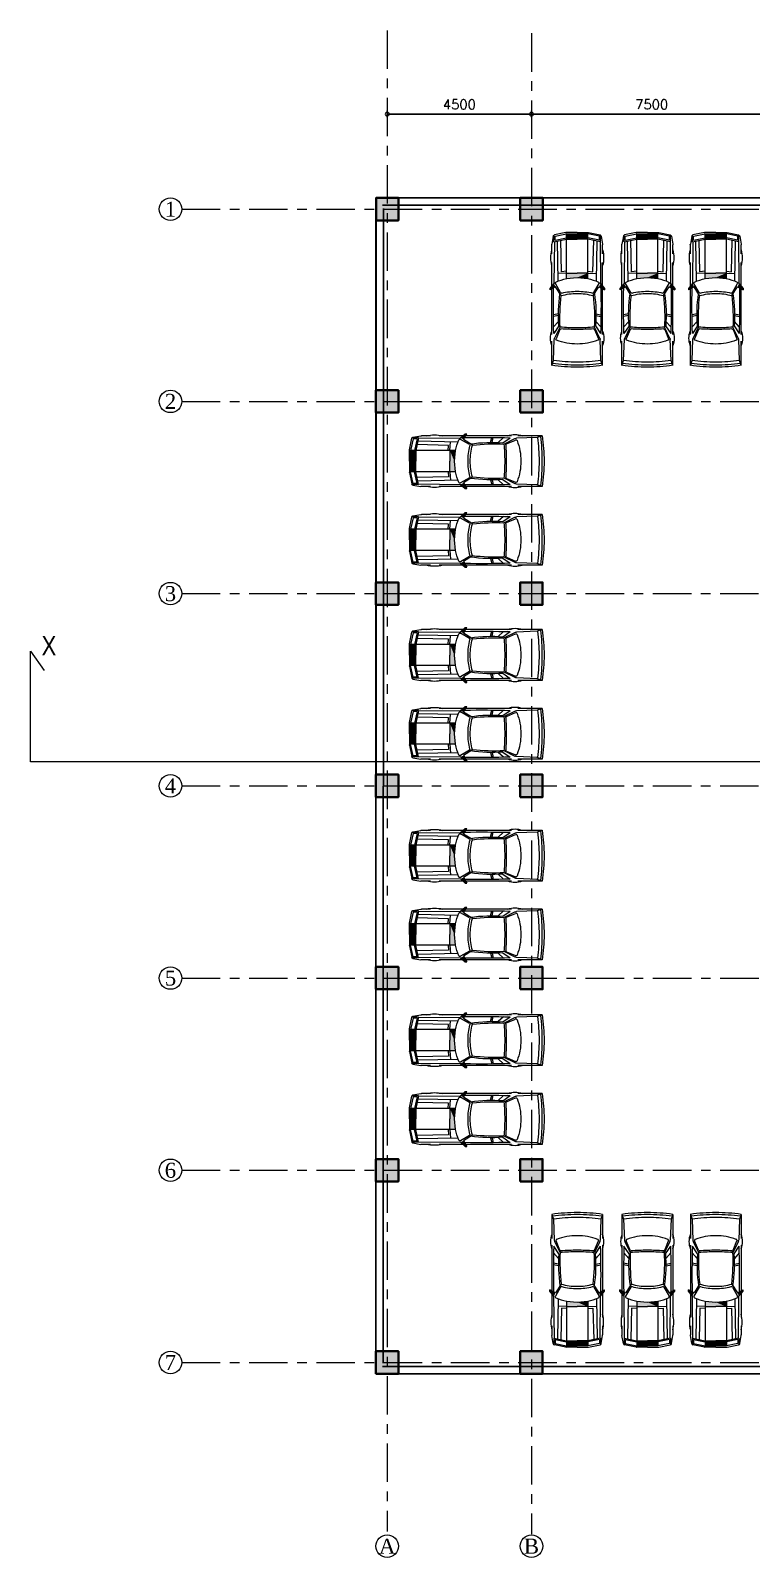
# Model space of a CAD drawing. Header units: millimetres. Extents: x 24487468 to 24959437, y -333213 to 842934.
# Drawn here: x 24705239 to 24727730, y -86769 to -39108 of the extents above; entities that cross this region are included whole.
import ezdxf
from ezdxf.enums import TextEntityAlignment as Align

# ---------------------------------------------------------------- set-up
doc = ezdxf.new("R2010")
doc.units = ezdxf.units.MM
doc.header["$MEASUREMENT"] = 0
doc.header["$PDMODE"] = 3
for name, pattern in [('ACAD_ISO10W100', [18.5, 12, -3, 0.5, -3]), ('BORDERX2', [3.5, 1, -0.5, 1, -0.5, 0, -0.5]), ('Centreline', [21, 12, -3, 3, -3])]:
    doc.linetypes.add(name, pattern=pattern)
doc.layers.get('0').update_dxf_attribs({"lineweight": 5})
for name, color, linetype, lineweight in [('A 0.13furniture', 30, 'Continuous', 0), ('CENLINE', 220, 'ACAD_ISO10W100', 5), ('COLUMN', 12, 'Continuous', 40), ('DIM', 183, 'Continuous', 5), ('GRID', 205, 'BORDERX2', 5), ('HACTH', 8, 'Continuous', 0), ('p1 plan grid lck', 6, 'Continuous', 5), ('text', 7, 'Continuous', 15), ('Wall1', 37, 'Continuous', 30)]:
    doc.layers.add(name, color=color, linetype=linetype, lineweight=lineweight)
doc.layers.add('A-BTEXT', color=57, linetype='Continuous')
doc.styles.add('arial', font='times.ttf')
doc.styles.add('ATTR', font='romans.shx', dxfattribs={"width": 0.8, "height": 0.48})
doc.styles.add('ROMANS', font='romans__.ttf')
doc.dimstyles.new('DIM100', dxfattribs={"dimtxt": 300, "dimasz": 250, "dimexe": 100, "dimexo": 100, "dimgap": 150, "dimtad": 1, "dimdec": 0, "dimrnd": 5, "dimzin": 0, "dimdsep": 46, "dimtxsty": 'ROMANS', "dimblk": 'DOTSMALL', "dimcen": 0.09, "dimclrd": 256, "dimclre": 256, "dimclrt": 7, "dimadec": 0, "dimazin": 0, "dimtfac": 1, "dimtdec": 0, "dimtix": 1, "dimtofl": 0, "dimtmove": 1, "dimatfit": 3, "dimfxl": 100, "dimfxlon": 1, "dimtolj": 1, "dimtzin": 0, "dimarcsym": 0})

# ---------------------------------------------------------------- blocks, each defined once
blk = doc.blocks.new('column 350')
at = {"layer": 'COLUMN', "ltscale": 100}
h = blk.add_hatch(color=256, dxfattribs=at)
h.dxf.hatch_style = 1
h.paths.add_polyline_path([(1327.5, 1037.5), (627.5, 1037.5), (627.5, 337.5), (1327.5, 337.5)])
blk.add_lwpolyline([(627.5, 1037.5), (1327.5, 1037.5), (1327.5, 337.5), (627.5, 337.5)], close=True, dxfattribs=at)
blk = doc.blocks.new('grid letter-flat-4-flat-1')
at = {"layer": 'GRID', "linetype": 'Continuous'}
blk.add_circle((0, 374.75), 281.25, dxfattribs=at)
blk = doc.blocks.new('Sports Car B PV')
at = {"layer": 'A 0.13furniture', "linetype": 'Continuous'}
for p, q in [((-165.7, 31.7), (-159.6, 29.6)), ((-165.7, 31.7), (-135.5, 31.7)), ((-159.6, 29.6), (-133.6, 28.6)), ((-121, 21.6), (-132.6, 26.4)), ((-132, 28.2), (-118.1, 21.4)), ((-127.2, 31.7), (-70.3, 31.7)), ((-116.5, 22.8), (-125.9, 29.2)), ((-117.5, 29.4), (-110.8, 23.2)), ((-103.4, 23.4), (-104.7, 29.6)), ((-101.3, 23.4), (-102.7, 29.6)), ((-78.6, 20.1), (-67.7, 27.1)), ((-74.8, 20.7), (-63.7, 27.2)), ((-67.7, 27.1), (-71.6, 34.2)), ((-69.7, 34.2), (-71.6, 34.2)), ((-63.6, 29), (-69.7, 34.2)), ((-66.8, 31.7), (-37.1, 31.7)), ((-11.2, 28.5), (-63.6, 29)), ((-60.6, 23.9), (-10.4, 24.8)), ((-50.5, 13.2), (-51.2, 24.1)), ((-48.8, 19.7), (-9.6, 20.6)), ((-48.2, 13.2), (-48.8, 19.7)), ((-26.5, 31.7), (-15.2, 31.7)), ((-4.4, 30), (-14.4, 31.7)), ((-11.3, 29), (-8, 13.2)), ((-11.3, 29), (-3, 29)), ((-9.6, 27.7), (-6.5, 13.2)), ((-9.6, 27.7), (-4.6, 27.7)), ((-4.6, 27.7), (-1.5, 13.2)), ((0, 14.1), (-2.9, 28.5)), ((-57.4, 13.2), (-1.5, 13.2)), ((-56.1, 0), (-57.4, 13.2)), ((-57.4, -13.2), (-56.1, 0)), ((-50.5, 13.2), (-50.5, 0)), ((-50.5, -13.2), (-50.5, 0)), ((-8, 13.2), (-8, 0)), ((-8, -13.2), (-8, 0)), ((-6.5, 13.2), (-6.5, 0)), ((-6.5, 9.9), (-1.5, 9.9)), ((-6.5, 6.6), (-1.5, 6.6)), ((-6.5, 3.3), (-1.5, 3.3)), ((-6.5, -13.2), (-6.5, 0)), ((-6.5, 0), (-1.5, 0)), ((-4.8, 13.2), (-4.8, 0)), ((-4.8, -13.2), (-4.8, 0)), ((-3.1, 13.2), (-3.1, 0)), ((-3.1, -13.2), (-3.1, 0)), ((-1.5, 13.2), (-1.5, 0)), ((-1.5, -13.2), (-1.5, 0)), ((0, 0), (0, 13.7)), ((0, 0), (0, -13.7)), ((-57.4, -13.2), (-1.5, -13.2)), ((-50.5, -13.2), (-51.2, -24.1)), ((-48.2, -13.2), (-48.8, -19.7)), ((-11.3, -29), (-8, -13.2)), ((-9.6, -27.7), (-6.5, -13.2)), ((-6.5, -3.3), (-1.5, -3.3)), ((-6.5, -6.6), (-1.5, -6.6)), ((-6.5, -9.9), (-1.5, -9.9)), ((-4.6, -27.7), (-1.5, -13.2)), ((0, -14.1), (-2.9, -28.5)), ((-165.7, -31.7), (-159.6, -29.6)), ((-165.7, -31.7), (-135.5, -31.7)), ((-159.6, -29.6), (-133.6, -28.6)), ((-121, -21.6), (-132.6, -26.4)), ((-132, -28.2), (-118.1, -21.4)), ((-127.2, -31.7), (-70.3, -31.7)), ((-116.5, -22.8), (-125.9, -29.2)), ((-117.5, -29.4), (-110.8, -23.2)), ((-103.4, -23.4), (-104.7, -29.6)), ((-101.3, -23.4), (-102.7, -29.6)), ((-78.6, -20.1), (-67.7, -27.1)), ((-74.8, -20.7), (-63.7, -27.2)), ((-67.7, -27.1), (-71.6, -34.2)), ((-69.7, -34.2), (-71.6, -34.2)), ((-63.6, -29), (-69.7, -34.2)), ((-66.8, -31.7), (-37.1, -31.7)), ((-11.2, -28.5), (-63.6, -29)), ((-60.6, -23.9), (-10.4, -24.8)), ((-48.8, -19.7), (-9.6, -20.6)), ((-26.5, -31.7), (-15.2, -31.7)), ((-4.4, -30), (-14.4, -31.7)), ((-11.3, -29), (-3, -29)), ((-9.6, -27.7), (-4.6, -27.7))]:
    blk.add_line(p, q, dxfattribs=at)
for centre, radius, start, end in [((48.4, 0), 216.4, 171.5672, 180), ((86.5, 0), 251.9, 172.9338, 180), ((43, 0), 204.8, 171.6755, 180), ((-131.8, 8.1), 25.3, 69.2613, 110.7387), ((-66.4, 0), 72.7, 159.3311, 180), ((-133.2, 25.2), 1.32, 67.3717, 159.3311), ((-133.7, 24.5), 4.08, 63.9223, 87.6778), ((-90.5, -1320.7), 1350.4, 89.0862, 91.5015), ((-121.5, 20.3), 1.32, 356.018, 67.3717), ((170.7, 0), 291.6, 176.018, 180), ((138.5, 0), 257.4, 175.2345, 180), ((-107, -235.2), 256.8, 83.6568, 92.4781), ((-102.7, -159.4), 182.8, 81.7391, 94.3382), ((-150.2, 0), 74.3, 360, 15.6527), ((-74.1, 19.5), 1.38, 120.3986, 193.4983), ((-155.3, 0), 82.1, 360, 13.4983), ((-63, 26), 1.38, 23.7677, 120.3986), ((-122, 0), 65.9, 11.5129, 23.7677), ((-31.3, -9.5), 42.4, 76.4679, 103.5321), ((-15.2, 27.1), 4.66, 80.4445, 90), ((-4.7, 28.2), 1.83, 11.0781, 80.4445), ((48.4, 0), 216.4, 180, 188.4328), ((86.5, 0), 251.9, 180, 187.0662), ((43, 0), 204.8, 180, 188.3245), ((-66.4, 0), 72.7, 180, 200.6689), ((170.7, 0), 291.6, 180, 183.982), ((138.5, 0), 257.4, 180, 184.7655), ((-2.3, 13.7), 2.25, 360, 11.0781), ((-150.2, 0), 74.3, 344.3473, 360), ((-155.3, 0), 82.1, 346.5017, 360), ((-122, 0), 65.9, 336.2323, 348.4871), ((-2.3, -13.7), 2.25, 348.9219, 360), ((-131.8, -8.1), 25.3, 249.2613, 290.7387), ((-133.2, -25.2), 1.32, 200.6689, 292.6283), ((-133.7, -24.5), 4.08, 272.3222, 296.0777), ((-90.5, 1320.7), 1350.4, 268.4985, 270.9138), ((-121.5, -20.3), 1.32, 292.6283, 3.982), ((-107, 235.2), 256.8, 267.5218, 276.3432), ((-102.7, 159.4), 182.8, 265.6618, 278.2609), ((-74.1, -19.5), 1.38, 166.5017, 239.6014), ((-63, -26), 1.38, 239.6014, 336.2323), ((-31.3, 9.5), 42.4, 256.4679, 283.5321), ((-15.2, -27.1), 4.66, 270, 279.5555), ((-4.7, -28.2), 1.83, 279.5555, 348.9219)]:
    blk.add_arc(centre, radius, start, end, dxfattribs=at)
for points in [[(-67.7, 27.1), (-63.6, 29), (-71.6, 34.2), (-69.7, 34.2)], [(-57.4, -13.2), (-56.1, 0), (-50.5, -13.2), (-50.5, 13.2)], [(-56.1, 0), (-57.4, 13.2), (-50.5, 13.2)], [(-67.7, -27.1), (-63.6, -29), (-71.6, -34.2), (-69.7, -34.2)]]:
    blk.add_solid(points, dxfattribs=at)
at = {"layer": 'A 0.13furniture', "style": 'ATTR', "width": 0.8, "flags": 9}
blk.add_attdef('ESTCODE', (0, 0), '', height=0.0355, dxfattribs=at)
blk = doc.blocks.new('SEC')
at = {"layer": 'HACTH', "ltscale": 100}
for points in [[(-25663, 0), (-60348, 0), (-60348, 3449), (-59923, 2854)], [(-34685, 0), (0, 0), (0, 3449), (-425, 2854)]]:
    blk.add_lwpolyline(points, dxfattribs=at)
at = {"layer": 'text', "linetype": 'Continuous', "ltscale": 30, "char_height": 600, "width": 21041.4, "attachment_point": 5, "style": 'arial'}
for s, insert in [('{\\fTechnic|b0|i0|c2|p2;X}', (-59774, 3623)), ("{\\fTechnic|b0|i0|c2|p2;X'}", (-606, 3623))]:
    blk.add_mtext(s, dxfattribs=dict(at, insert=insert))
blk = doc.blocks.new('_DotSmall')
at = {"color": 0, "linetype": 'ByBlock', "const_width": 0.5}
blk.add_lwpolyline([(-0.0625, 0, 1), (0.0625, 0, 1)], format="xyb", close=True, dxfattribs=at)
blk = doc.blocks.new('*D186')
at = {"layer": 'Defpoints', "color": 0, "ltscale": 100, "transparency": 16777216}
for p in [(24720868, -41717), (24716368, -44333), (24720868, -44333)]:
    blk.add_point(p, dxfattribs=at)
at = {"layer": 'DIM', "lineweight": -2, "ltscale": 100, "transparency": 16777216}
for p, q in [((24716368, -41817), (24716368, -41617)), ((24716368, -41717), (24720868, -41717)), ((24720868, -41817), (24720868, -41617))]:
    blk.add_line(p, q, dxfattribs=at)
at = {"layer": 'DIM', "lineweight": -2, "ltscale": 100, "transparency": 16777216, "xscale": 250, "yscale": 250, "zscale": 250, "rotation": 180}
blk.add_blockref('_DotSmall', (24716368, -41717), dxfattribs=at)
at = {"layer": 'DIM', "lineweight": -2, "ltscale": 100, "transparency": 16777216, "xscale": 250, "yscale": 250, "zscale": 250}
blk.add_blockref('_DotSmall', (24720868, -41717), dxfattribs=at)
at = {"layer": 'DIM', "color": 7, "ltscale": 100, "transparency": 16777216, "insert": (24718618, -41415), "char_height": 300, "attachment_point": 5, "style": 'ROMANS'}
blk.add_mtext('\\A1;4500', dxfattribs=at)
blk = doc.blocks.new('*D187')
at = {"layer": 'Defpoints', "color": 0, "ltscale": 100, "transparency": 16777216}
for p in [(24728368, -41717), (24720868, -44333), (24728368, -44333)]:
    blk.add_point(p, dxfattribs=at)
at = {"layer": 'DIM', "lineweight": -2, "ltscale": 100, "transparency": 16777216}
for p, q in [((24720868, -41817), (24720868, -41617)), ((24720868, -41717), (24728368, -41717)), ((24728368, -41817), (24728368, -41617))]:
    blk.add_line(p, q, dxfattribs=at)
at = {"layer": 'DIM', "lineweight": -2, "ltscale": 100, "transparency": 16777216, "xscale": 250, "yscale": 250, "zscale": 250, "rotation": 180}
blk.add_blockref('_DotSmall', (24720868, -41717), dxfattribs=at)
at = {"layer": 'DIM', "lineweight": -2, "ltscale": 100, "transparency": 16777216, "xscale": 250, "yscale": 250, "zscale": 250}
blk.add_blockref('_DotSmall', (24728368, -41717), dxfattribs=at)
at = {"layer": 'DIM', "color": 7, "ltscale": 100, "transparency": 16777216, "insert": (24724618, -41415), "char_height": 300, "attachment_point": 5, "style": 'ROMANS'}
blk.add_mtext('\\A1;7500', dxfattribs=at)

msp = doc.modelspace()

# ---------------------------------------------------------------- linework, layer by layer
at = {"ltscale": 100}
msp.add_lwpolyline([(24716015.7, -44333.3), (24755715.7, -44333.3), (24755715.7, -81033.3), (24716015.7, -81033.3)], close=True, dxfattribs=at)
at = {"layer": 'Defpoints', "ltscale": 100}
msp.add_lwpolyline([(24716015.7, -44333.3), (24755715.7, -44333.3), (24755715.7, -81033.3), (24716015.7, -81033.3)], close=True, dxfattribs=at)
at = {"layer": 'p1 plan grid lck', "linetype": 'Centreline', "ltscale": 100}
for p, q in [((24716366.2, -39107.9), (24716366.2, -85954.9)), ((24720866.2, -39192.8), (24720866.2, -86039.9)), ((24709955.9, -44683.3), (24762145.6, -44683.3)), ((24709955.9, -50683.3), (24762145.6, -50683.3)), ((24709954.8, -56683.3), (24762144.6, -56683.3)), ((24709954.3, -62683.3), (24762144, -62683.3)), ((24709955.9, -68683.3), (24762145.6, -68683.3)), ((24709955.9, -74683.3), (24762144, -74683.3)), ((24709955.9, -80683.3), (24762144, -80683.3))]:
    msp.add_line(p, q, dxfattribs=at)
at = {"layer": 'Wall1', "ltscale": 100}
for p, q in [((24716013.6, -80933.3), (24716016.7, -44433.3)), ((24716221.7, -44563.3), (24755741.7, -44563.3)), ((24716243.6, -80703.3), (24716246.7, -44663.3)), ((24755511.7, -80803.3), (24716218.6, -80803.3)), ((24755741.7, -81033.3), (24716715.1, -81033.3))]:
    msp.add_line(p, q, dxfattribs=at)

# ---------------------------------------------------------------- block references
at = {"layer": 'A 0.13furniture', "yscale": 24.99988079127888, "zscale": 24.99988079127888}
for p, xscale, rotation in [((24722293.9, -45416), -24.99988079127888, 270.0000000000019), ((24724483.1, -45416), -24.99988079127888, 270.0000000000019), ((24726616.4, -45416), -24.99988079127888, 270.0000000000019), ((24722293.9, -80202.6), 24.99988079127888, 269.9999999999981), ((24724483.1, -80202.6), 24.99988079127888, 269.9999999999981), ((24726616.4, -80202.6), 24.99988079127888, 269.9999999999981)]:
    msp.add_blockref('Sports Car B PV', p, dxfattribs=dict(at, xscale=xscale, rotation=rotation))
at = {"layer": 'A 0.13furniture', "xscale": -24.99988079127888, "yscale": 24.99988079127888, "zscale": 24.99988079127888}
for p in [(24717058.7, -52548.9), (24717058.7, -55006.7), (24717058.7, -58599.9), (24717058.7, -61057.7), (24717058.7, -64865.4), (24717058.7, -67323.2), (24717058.7, -70623.9), (24717058.7, -73081.7)]:
    msp.add_blockref('Sports Car B PV', p, dxfattribs=at)
at = {"layer": 'CENLINE'}
ref = msp.add_blockref('grid letter-flat-4-flat-1', (24709604.4, -45151.5), dxfattribs=dict(at, xscale=1.25, yscale=1.25, zscale=25.4))
ref.add_attrib('GRID_LETTER', '1', dxfattribs={"layer": 'A-BTEXT', "linetype": 'Continuous', "height": 468.7, "style": 'arial'}).set_placement((24709604.4, -44682.7), align=Align.MIDDLE_CENTER)
ref = msp.add_blockref('grid letter-flat-4-flat-1', (24709604.4, -51151.5), dxfattribs=dict(at, xscale=1.25, yscale=1.25, zscale=25.4))
ref.add_attrib('GRID_LETTER', '2', dxfattribs={"layer": 'A-BTEXT', "linetype": 'Continuous', "height": 468.7, "style": 'arial'}).set_placement((24709604.4, -50682.7), align=Align.MIDDLE_CENTER)
ref = msp.add_blockref('grid letter-flat-4-flat-1', (24709603.3, -57151.5), dxfattribs=dict(at, xscale=1.25, yscale=1.25, zscale=25.4))
ref.add_attrib('GRID_LETTER', '3', dxfattribs={"layer": 'A-BTEXT', "linetype": 'Continuous', "height": 468.7, "style": 'arial'}).set_placement((24709603.3, -56682.7), align=Align.MIDDLE_CENTER)
ref = msp.add_blockref('grid letter-flat-4-flat-1', (24709602.8, -63151.5), dxfattribs=dict(at, xscale=1.25, yscale=1.25, zscale=25.4))
ref.add_attrib('GRID_LETTER', '4', dxfattribs={"layer": 'A-BTEXT', "linetype": 'Continuous', "height": 468.7, "style": 'arial'}).set_placement((24709602.8, -62682.7), align=Align.MIDDLE_CENTER)
ref = msp.add_blockref('grid letter-flat-4-flat-1', (24709604.4, -69151.5), dxfattribs=dict(at, xscale=1.25, yscale=1.25, zscale=25.4))
ref.add_attrib('GRID_LETTER', '5', dxfattribs={"layer": 'A-BTEXT', "linetype": 'Continuous', "height": 468.7, "style": 'arial'}).set_placement((24709604.4, -68682.7), align=Align.MIDDLE_CENTER)
ref = msp.add_blockref('grid letter-flat-4-flat-1', (24709602.8, -75151.5), dxfattribs=dict(at, xscale=1.25, yscale=1.25, zscale=25.4))
ref.add_attrib('GRID_LETTER', '6', dxfattribs={"layer": 'A-BTEXT', "linetype": 'Continuous', "height": 468.7, "style": 'arial'}).set_placement((24709602.8, -74682.7), align=Align.MIDDLE_CENTER)
ref = msp.add_blockref('grid letter-flat-4-flat-1', (24709602.8, -81151.5), dxfattribs=dict(at, xscale=1.25, yscale=1.25, zscale=25.4))
ref.add_attrib('GRID_LETTER', '7', dxfattribs={"layer": 'A-BTEXT', "linetype": 'Continuous', "height": 468.7, "style": 'arial'}).set_placement((24709602.8, -80682.7), align=Align.MIDDLE_CENTER)
ref = msp.add_blockref('grid letter-flat-4-flat-1', (24716365.1, -86885.4), dxfattribs=dict(at, xscale=1.25, yscale=1.25, zscale=25.4))
ref.add_attrib('GRID_LETTER', 'A', dxfattribs={"layer": 'A-BTEXT', "linetype": 'Continuous', "height": 468.7, "style": 'arial'}).set_placement((24716365.1, -86416.6), align=Align.MIDDLE_CENTER)
ref = msp.add_blockref('grid letter-flat-4-flat-1', (24720866.2, -86884.8), dxfattribs=dict(at, xscale=1.25, yscale=1.25, zscale=25.4))
ref.add_attrib('GRID_LETTER', 'B', dxfattribs={"layer": 'A-BTEXT', "linetype": 'Continuous', "height": 468.7, "style": 'arial'}).set_placement((24720866.2, -86416), align=Align.MIDDLE_CENTER)
at = {"layer": 'COLUMN', "rotation": 89.99999999994951}
for p in [(24717054.2, -45660.8), (24721554.2, -45660.8), (24717053.7, -51660.8), (24721553.7, -51660.8), (24717053.2, -57660.8), (24721553.2, -57660.8), (24717052.6, -63660.8), (24721552.6, -63660.8), (24717052.6, -69660.8), (24721552.6, -69660.8), (24717052.6, -75660.8), (24721552.6, -75660.8), (24717052.6, -81660.8), (24721552.6, -81660.8)]:
    msp.add_blockref('column 350', p, dxfattribs=at)
at = {"layer": 'HACTH'}
msp.add_blockref('SEC', (24765586.3, -61933.3), dxfattribs=at)

# ---------------------------------------------------------------- dimensions: what is measured, and where the dimension line sits
at = {"layer": 'DIM', "ltscale": 100}
for base, p1, p2, picture, middle in [((24720868.3, -41716.9), (24716368.3, -44333.4), (24720868.3, -44333.4), '*D186', (24718618.3, -41415.5)), ((24728368.3, -41716.9), (24720868.3, -44333.4), (24728368.3, -44333.4), '*D187', (24724618.3, -41415.5))]:
    dim = msp.add_linear_dim(base=base, p1=p1, p2=p2, dimstyle='DIM100', dxfattribs=at)
    dim.commit()
    dim.dimension.update_dxf_attribs({"geometry": picture, "text_midpoint": middle})

doc.saveas('drawing.dxf')
